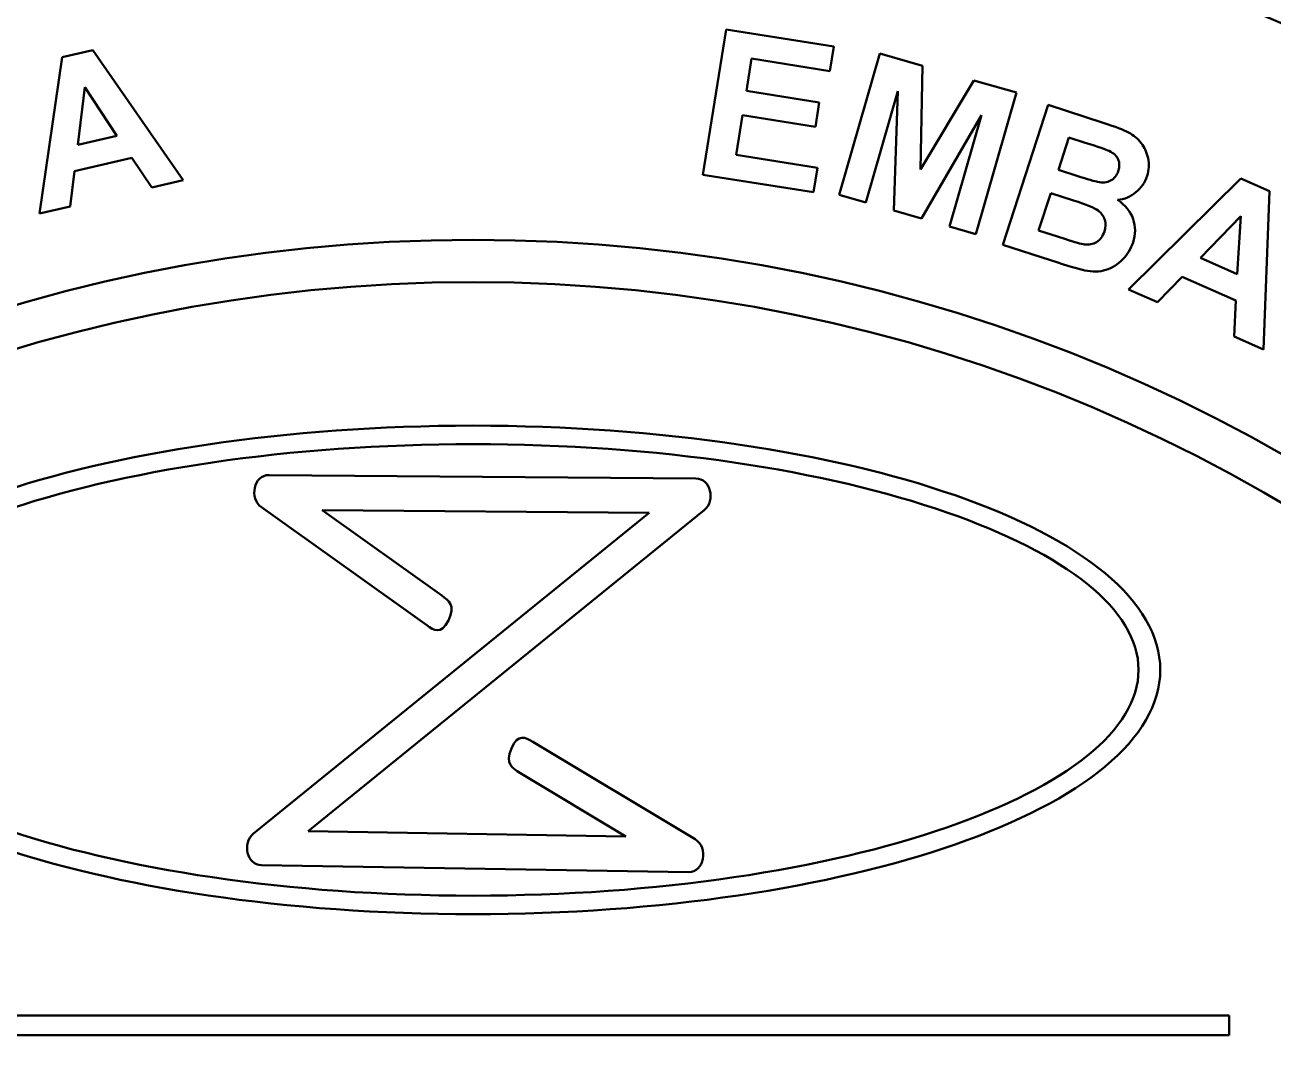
# Model space of a CAD drawing. Extents: x 0 to 900, y 0 to 581.
# Drawn here: x 664.4 to 727.4, y 427.9 to 479.8 of the extents above; entities that cross this region are included whole.
import ezdxf

# ---------------------------------------------------------------- set-up
doc = ezdxf.new("R2010")
doc.units = 0
doc.header["$LTSCALE"] = 2
doc.layers.add('AM_0', color=7, linetype='CONTINUOUS', lineweight=50)

msp = doc.modelspace()

# ---------------------------------------------------------------- linework, layer by layer
at = {"layer": 'AM_0'}
for radius in [109, 101.675]:
    msp.add_circle((687.029, 386.739), radius, dxfattribs=at)
msp.add_ellipse((687.029, 386.739), major_axis=(80.119, 0), ratio=0.999993, start_param=4.712389, end_param=10.995574, dxfattribs=at)
for points in [[(698.62, 472.275), (698.62, 472.275), (699.781, 479.605), (699.781, 479.605)], [(699.781, 479.605), (699.781, 479.605), (705.215, 478.745), (705.215, 478.745)], [(666.304, 478.201), (666.304, 478.201), (667.848, 478.558), (667.848, 478.558)], [(667.848, 478.558), (667.848, 478.558), (672.414, 471.995), (672.414, 471.995)], [(705.215, 478.745), (705.215, 478.745), (705.019, 477.504), (705.019, 477.504)], [(705.495, 471.257), (705.495, 471.257), (707.541, 478.392), (707.541, 478.392)], [(707.541, 478.392), (707.541, 478.392), (709.697, 477.773), (709.697, 477.773)], [(665.157, 470.319), (665.157, 470.319), (666.304, 478.201), (666.304, 478.201)], [(701.064, 478.13), (701.064, 478.13), (700.807, 476.505), (700.807, 476.505)], [(705.019, 477.504), (705.019, 477.504), (701.064, 478.13), (701.064, 478.13)], [(709.697, 477.773), (709.697, 477.773), (709.596, 472.536), (709.596, 472.536)], [(667.448, 476.688), (667.448, 476.688), (667.091, 473.779), (667.091, 473.779)], [(669.064, 474.235), (669.064, 474.235), (667.448, 476.688), (667.448, 476.688)], [(700.807, 476.505), (700.807, 476.505), (704.486, 475.923), (704.486, 475.923)], [(708.443, 476.49), (708.443, 476.49), (706.833, 470.874), (706.833, 470.874)], [(708.245, 470.469), (708.245, 470.469), (708.443, 476.49), (708.443, 476.49)], [(709.596, 472.536), (709.596, 472.536), (712.27, 477.036), (712.27, 477.036)], [(712.27, 477.036), (712.27, 477.036), (714.432, 476.416), (714.432, 476.416)], [(704.486, 475.923), (704.486, 475.923), (704.291, 474.689), (704.291, 474.689)], [(714.432, 476.416), (714.432, 476.416), (712.386, 469.282), (712.386, 469.282)], [(700.611, 475.271), (700.611, 475.271), (700.295, 473.276), (700.295, 473.276)], [(704.291, 474.689), (704.291, 474.689), (700.611, 475.271), (700.611, 475.271)], [(712.659, 475.281), (712.659, 475.281), (709.632, 470.071), (709.632, 470.071)], [(711.049, 469.665), (711.049, 469.665), (712.659, 475.281), (712.659, 475.281)], [(713.733, 468.737), (713.733, 468.737), (716.026, 475.796), (716.026, 475.796)], [(716.026, 475.796), (716.026, 475.796), (718.848, 474.879), (718.848, 474.879)], [(718.848, 474.879), (719.407, 474.697), (719.817, 474.539), (720.076, 474.402)], [(667.091, 473.779), (667.091, 473.779), (669.064, 474.235), (669.064, 474.235)], [(717.071, 474.157), (717.071, 474.157), (716.541, 472.525), (716.541, 472.525)], [(717.89, 473.891), (717.89, 473.891), (717.071, 474.157), (717.071, 474.157)], [(720.076, 474.402), (720.336, 474.267), (720.549, 474.09), (720.718, 473.872)], [(719.099, 473.471), (718.964, 473.533), (718.56, 473.673), (717.89, 473.891)], [(719.557, 473.05), (719.48, 473.226), (719.327, 473.366), (719.099, 473.471)], [(720.718, 473.872), (720.887, 473.653), (721.002, 473.4), (721.067, 473.106)], [(669.814, 473.126), (669.814, 473.126), (666.923, 472.458), (666.923, 472.458)], [(670.824, 471.628), (670.824, 471.628), (669.814, 473.126), (669.814, 473.126)], [(700.295, 473.276), (700.295, 473.276), (704.39, 472.628), (704.39, 472.628)], [(719.563, 472.459), (719.634, 472.678), (719.633, 472.874), (719.557, 473.05)], [(721.067, 473.106), (721.132, 472.814), (721.115, 472.515), (721.016, 472.211)], [(666.923, 472.458), (666.923, 472.458), (666.706, 470.677), (666.706, 470.677)], [(704.194, 471.392), (704.194, 471.392), (698.62, 472.275), (698.62, 472.275)], [(704.39, 472.628), (704.39, 472.628), (704.194, 471.392), (704.194, 471.392)], [(716.541, 472.525), (716.541, 472.525), (717.475, 472.222), (717.475, 472.222)], [(717.475, 472.222), (718.03, 472.042), (718.378, 471.938), (718.518, 471.91)], [(719.175, 471.975), (719.36, 472.069), (719.489, 472.231), (719.563, 472.459)], [(720.084, 466.483), (720.084, 466.483), (725.744, 472.088), (725.744, 472.088)], [(721.016, 472.211), (720.908, 471.88), (720.721, 471.605), (720.454, 471.387)], [(725.744, 472.088), (725.744, 472.088), (727.192, 471.443), (727.192, 471.443)], [(672.414, 471.995), (672.414, 471.995), (670.824, 471.628), (670.824, 471.628)], [(718.518, 471.91), (718.77, 471.859), (718.99, 471.88), (719.175, 471.975)], [(727.192, 471.443), (727.192, 471.443), (726.889, 463.454), (726.889, 463.454)], [(706.833, 470.874), (706.833, 470.874), (705.495, 471.257), (705.495, 471.257)], [(716.159, 471.35), (716.159, 471.35), (715.546, 469.464), (715.546, 469.464)], [(717.31, 470.977), (717.31, 470.977), (716.159, 471.35), (716.159, 471.35)], [(718.541, 470.466), (718.369, 470.596), (717.957, 470.766), (717.31, 470.977)], [(720.454, 471.387), (720.185, 471.169), (719.876, 471.04), (719.527, 471.001)], [(719.527, 471.001), (719.915, 470.737), (720.178, 470.415), (720.31, 470.04)], [(666.706, 470.677), (666.706, 470.677), (665.157, 470.319), (665.157, 470.319)], [(709.632, 470.071), (709.632, 470.071), (708.245, 470.469), (708.245, 470.469)], [(718.881, 469.997), (718.826, 470.179), (718.713, 470.335), (718.541, 470.466)], [(725.747, 470.191), (725.747, 470.191), (723.711, 468.082), (723.711, 468.082)], [(725.561, 467.258), (725.561, 467.258), (725.747, 470.191), (725.747, 470.191)], [(712.386, 469.282), (712.386, 469.282), (711.049, 469.665), (711.049, 469.665)], [(718.86, 469.408), (718.929, 469.62), (718.935, 469.816), (718.881, 469.997)], [(720.31, 470.04), (720.444, 469.662), (720.443, 469.27), (720.311, 468.862)], [(715.546, 469.464), (715.546, 469.464), (716.864, 469.035), (716.864, 469.035)], [(716.864, 469.035), (717.379, 468.868), (717.708, 468.776), (717.856, 468.76)], [(718.465, 468.873), (718.647, 468.979), (718.779, 469.158), (718.86, 469.408)], [(716.136, 467.957), (716.136, 467.957), (713.733, 468.737), (713.733, 468.737)], [(717.856, 468.76), (718.08, 468.729), (718.284, 468.768), (718.465, 468.873)], [(720.311, 468.862), (720.207, 468.542), (720.032, 468.253), (719.783, 467.998)], [(717.87, 467.446), (717.626, 467.498), (717.047, 467.668), (716.136, 467.957)], [(723.711, 468.082), (723.711, 468.082), (725.561, 467.258), (725.561, 467.258)], [(722.782, 467.128), (722.782, 467.128), (721.537, 465.837), (721.537, 465.837)], [(725.492, 465.922), (725.492, 465.922), (722.782, 467.128), (722.782, 467.128)], [(721.537, 465.837), (721.537, 465.837), (720.084, 466.483), (720.084, 466.483)], [(725.398, 464.117), (725.398, 464.117), (725.492, 465.922), (725.492, 465.922)], [(726.889, 463.454), (726.889, 463.454), (725.398, 464.117), (725.398, 464.117)], [(662.73, 456.1), (668.969, 458.269), (677.567, 459.614), (687.029, 459.614)], [(687.029, 459.614), (696.491, 459.614), (705.09, 458.269), (711.329, 456.1)], [(687.029, 458.682), (677.709, 458.682), (669.256, 457.364), (663.14, 455.237)], [(710.919, 455.237), (704.802, 457.364), (696.35, 458.682), (687.029, 458.682)], [(676.357, 455.494), (675.711, 455.956), (675.973, 457.127), (676.735, 457.121)], [(676.735, 457.121), (676.735, 457.121), (698.266, 456.949), (698.266, 456.949)], [(698.266, 456.949), (699.003, 456.943), (699.276, 455.837), (698.675, 455.349)], [(675.958, 439.035), (675.958, 439.035), (695.903, 455.218), (695.903, 455.218)], [(684.694, 449.544), (684.694, 449.544), (676.357, 455.494), (676.357, 455.494)], [(698.675, 455.349), (698.675, 455.349), (678.707, 439.148), (678.707, 439.148)], [(679.417, 455.35), (679.417, 455.35), (685.444, 451.048), (685.444, 451.048)], [(695.903, 455.218), (695.903, 455.218), (679.417, 455.35), (679.417, 455.35)], [(685.444, 451.048), (685.799, 450.794), (686.155, 450.541), (685.78, 449.789)], [(685.78, 449.789), (685.405, 449.037), (685.049, 449.291), (684.694, 449.544)], [(688.96, 443.33), (689.286, 444.109), (689.661, 443.884), (690.035, 443.66)], [(689.382, 442.101), (689.008, 442.326), (688.634, 442.551), (688.96, 443.33)], [(690.035, 443.66), (690.035, 443.66), (698.227, 438.745), (698.227, 438.745)], [(694.733, 438.891), (694.733, 438.891), (689.382, 442.101), (689.382, 442.101)], [(676.361, 437.436), (675.626, 437.448), (675.358, 438.549), (675.958, 439.035)], [(678.707, 439.148), (678.707, 439.148), (694.733, 438.891), (694.733, 438.891)], [(698.227, 438.745), (698.926, 438.326), (698.678, 437.078), (697.892, 437.091)], [(697.892, 437.091), (697.892, 437.091), (676.361, 437.436), (676.361, 437.436)], [(648.903, 429.86), (648.903, 429.86), (725.156, 429.86), (725.156, 429.86)], [(725.156, 429.86), (725.156, 429.86), (725.156, 428.872), (725.156, 428.872)], [(725.156, 428.872), (725.156, 428.872), (648.903, 428.872), (648.903, 428.872)]]:
    msp.add_open_spline(points, degree=3, dxfattribs=at)
for points, knots in [([(687.029, 468.99), (732.448, 468.99), (769.28, 432.157), (769.28, 386.739), (769.28, 386.739), (769.28, 341.321), (732.448, 304.489), (687.029, 304.489), (687.029, 304.489), (641.611, 304.489), (604.778, 341.321), (604.778, 386.739), (604.778, 386.739), (604.778, 432.157), (641.611, 468.99), (687.029, 468.99)], [0, 0, 0, 0, 0.25, 0.25, 0.25, 0.25, 0.5, 0.5, 0.5, 0.5, 0.75, 0.75, 0.75, 0.75, 1, 1, 1, 1]), ([(719.783, 467.998), (719.535, 467.744), (719.252, 467.567), (718.936, 467.47), (718.936, 467.47), (718.619, 467.373), (718.264, 467.365), (717.87, 467.446)], [0.6666667, 0.6666667, 0.6666667, 0.6666667, 0.7333333, 0.7333333, 0.7333333, 0.7333333, 0.8, 0.8, 0.8, 0.8]), ([(711.329, 456.1), (717.717, 453.879), (721.678, 450.766), (721.678, 447.292), (721.678, 447.292), (721.678, 443.819), (717.717, 440.705), (711.329, 438.484)], [0.125, 0.125, 0.125, 0.125, 0.25, 0.25, 0.25, 0.25, 0.375, 0.375, 0.375, 0.375]), ([(710.919, 439.347), (716.885, 441.421), (720.584, 444.236), (720.584, 447.292), (720.584, 447.292), (720.584, 450.349), (716.885, 453.163), (710.919, 455.237)], [0.625, 0.625, 0.625, 0.625, 0.75, 0.75, 0.75, 0.75, 0.875, 0.875, 0.875, 0.875]), ([(663.14, 439.347), (669.256, 437.221), (677.709, 435.902), (687.029, 435.902), (687.029, 435.902), (696.35, 435.902), (704.802, 437.221), (710.919, 439.347)], [0.375, 0.375, 0.375, 0.375, 0.5, 0.5, 0.5, 0.5, 0.625, 0.625, 0.625, 0.625]), ([(711.329, 438.484), (705.09, 436.315), (696.491, 434.97), (687.029, 434.97), (687.029, 434.97), (677.568, 434.97), (668.969, 436.315), (662.73, 438.484)], [0.375, 0.375, 0.375, 0.375, 0.5, 0.5, 0.5, 0.5, 0.625, 0.625, 0.625, 0.625])]:
    msp.add_open_spline(points, degree=3, knots=knots, dxfattribs=at)

doc.saveas('drawing.dxf')
